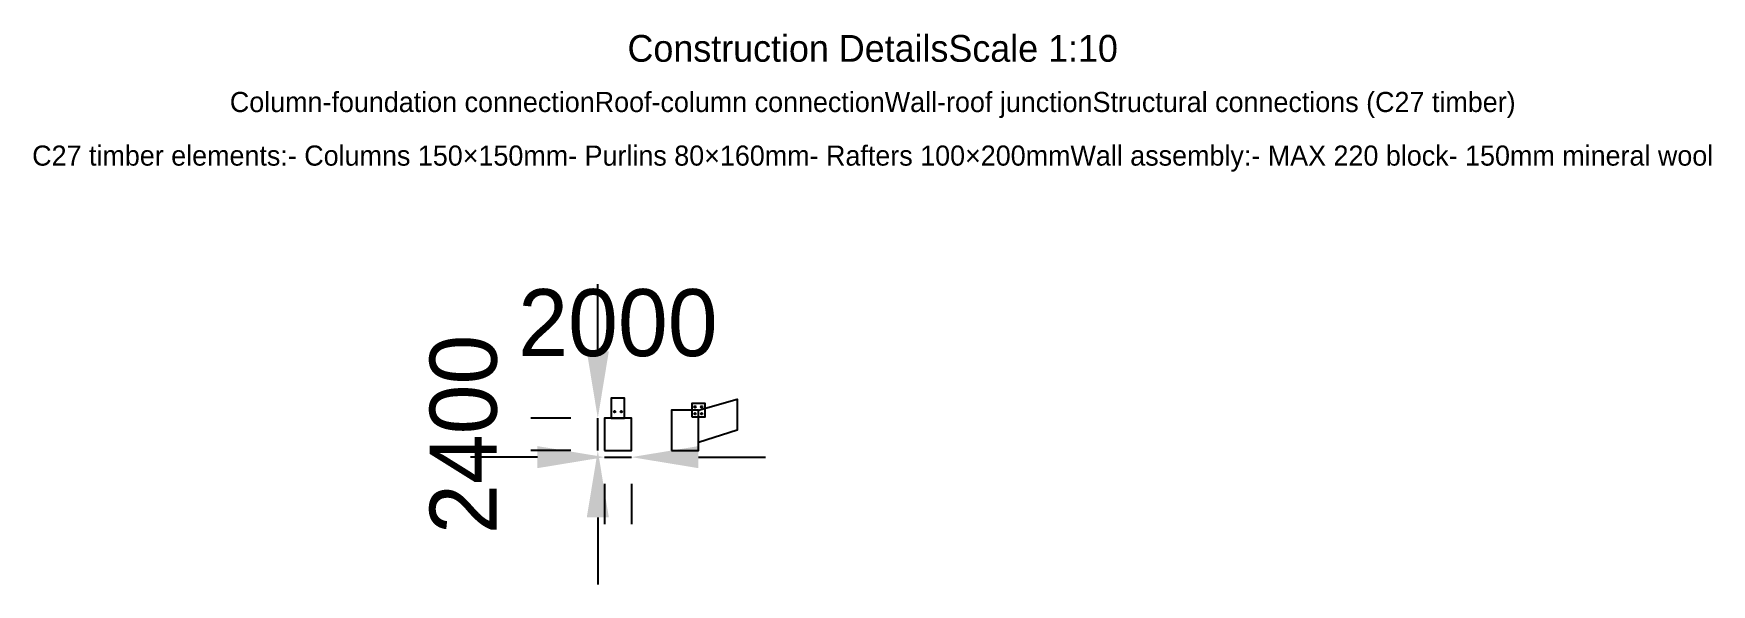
# Model space of a CAD drawing. Header units: millimetres. Extents: x -4258 to 8255, y -1000 to 3111.
import ezdxf
from ezdxf.enums import TextEntityAlignment as Align

# ---------------------------------------------------------------- set-up
doc = ezdxf.new("R2010")
doc.units = ezdxf.units.MM
doc.dimstyles.new('10', dxfattribs={"dimscale": 10, "dimtxt": 50, "dimasz": 50, "dimexe": 50, "dimexo": 25, "dimgap": 25, "dimtad": 1, "dimlfac": 10, "dimrnd": 1, "dimcen": 2.5, "dimclrd": 256, "dimclre": 256, "dimazin": 3, "dimtfac": 1, "dimtmove": 0, "dimatfit": 3})

msp = doc.modelspace()

# ---------------------------------------------------------------- linework, layer by layer
for points in [[(50, 240), (150, 240), (150, 390), (50, 390), (50, 240)], [(700, 300), (988.3785, 382.6912), (988.3785, 151.9884), (700, 60), (700, 300)], [(500, 0), (700, 0), (700, 300), (500, 300), (500, 0)], [(650, 250), (750, 250), (750, 350), (650, 350), (650, 250)], [(0, 0), (200, 0), (200, 240), (0, 240), (0, 0)]]:
    msp.add_lwpolyline(points)
for centre in [(75, 290), (125, 290), (675, 325), (675, 275), (725, 325), (725, 275)]:
    msp.add_circle(centre, 6)

# ---------------------------------------------------------------- texts
for s, height, p in [('Construction DetailsScale 1:10', 200, (2000, 3000)), ('Column-foundation connectionRoof-column connectionWall-roof junctionStructural connections (C27 timber)', 150, (2000, 2600)), ('C27 timber elements:- Columns 150×150mm- Purlins 80×160mm- Rafters 100×200mmWall assembly:- MAX 220 block- 150mm mineral wool', 150, (2000, 2200))]:
    msp.add_text(s, height=height).set_placement(p, align=Align.MIDDLE_CENTER)

# ---------------------------------------------------------------- dimensions: what is measured, and where the dimension line sits
msp.add_linear_dim(base=(0, -50), p1=(0, 0), p2=(200, 0), dimstyle='10', override={"dimscale": 10, "dimlfac": 10}).render()
msp.add_linear_dim(base=(-50, 0), p1=(0, 0), p2=(0, 240), angle=90, dimstyle='10', override={"dimscale": 10, "dimlfac": 10}).render()

doc.saveas('drawing.dxf')
